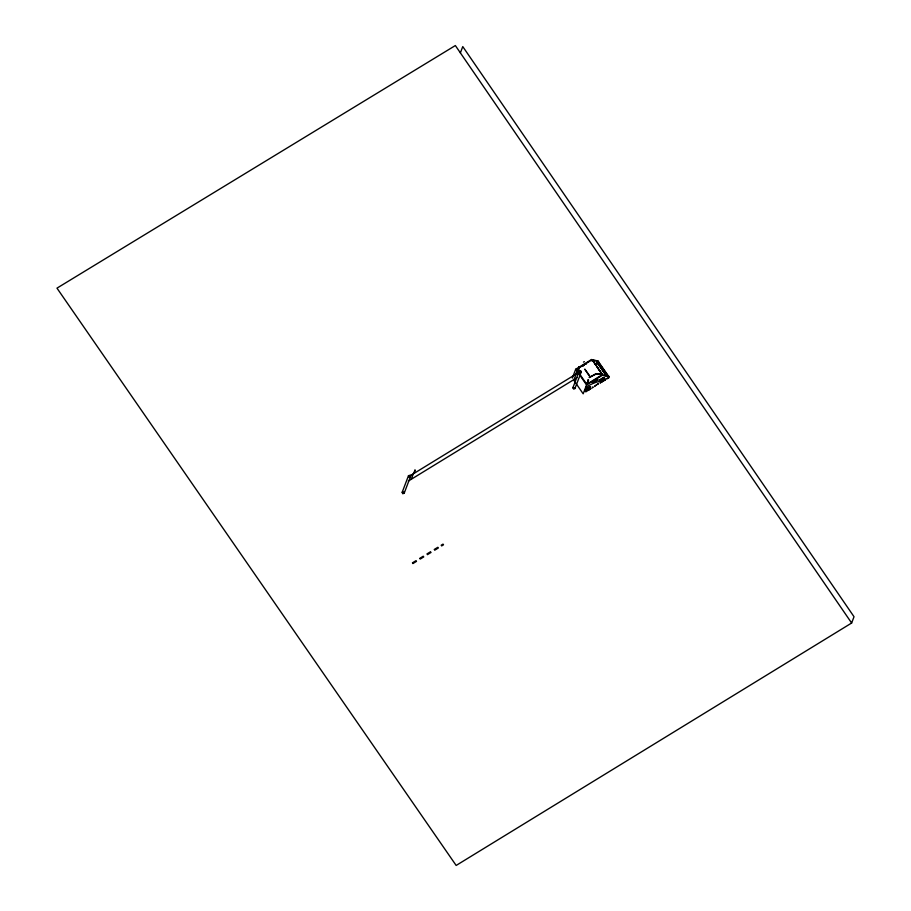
<?xml version="1.0" encoding="UTF-8"?>
<svg xmlns="http://www.w3.org/2000/svg" width="911" height="911" viewBox="0 0 911 911"><rect width="100%" height="100%" fill="white"/><g stroke="black" fill="none" stroke-linecap="round" stroke-linejoin="round"><path stroke-width="1.37" d="M576.105 374.148C578.485 374.911 579.84 367.759 581.32 371.779L574.909 388.644L573.691 389.111L572.882 387.813L579.191 371.21M575.012 388.393L574.887 387.596M587.504 382.552L588.335 380.103L587.47 382.518M598.151 363.842L598.151 363.603M402.184 492.293L402.696 493.716L404.165 493.284L410.565 476.419L409.961 475.257L408.492 475.69L402.184 492.293L403.095 491.735M408.492 475.69L409.005 477.113L410.474 476.681M404.165 493.284L404.085 492.236M460.374 52.861L462.765 46.575L854.028 616.736L851.637 623.022L456.16 865.45L56.972 288.149L455.352 45.55L851.637 623.022M411.225 479.311L413.241 473.982L410.394 475.622L413.674 473.606L415.097 469.871L414.141 473.333L575.706 374.284L577.642 370.117L574.089 379.466M572.324 378.122L575.706 369.228L591.512 359.538L598.322 361.063L598.072 362.942L595.475 364.537M578.269 369.661L579.225 367.247M578.36 369.604L579.305 366.996M579.294 372.189L576.162 374M608.628 378.224L608.89 376.345L602.08 374.82L586.764 384.305L576.492 369.467L591.808 359.97L598.618 361.496L598.072 362.942M591.763 360.107L592.435 361.086L591.512 359.538M595.817 365.243L593.038 360.619L601.75 373.829L597.297 367.384M609.186 376.767L602.376 375.241L586.559 384.932L583.188 393.825L573.623 379.978M590.362 389.043L590.966 388.143L590.601 388.895M592.685 387.619L593.038 386.89L592.412 387.813M594.997 385.729L595.84 385.41M596.454 384.863L594.496 386.537M601.397 373.829C604.073 376.71 600.212 374.262 601.943 373.499M601.545 381.709L601.032 382.472M605.166 379.91L605.69 379.113M605.371 379.773L605.678 379.135M606.977 378.794L607.5 378.008L607.182 378.669M608.332 377.792L608.89 376.345M572.882 387.813L573.372 387.186M581.32 371.779L580.558 372.519L579.316 372.007M601.34 382.256L602.626 381.367L601.431 381.994M589.166 375.799L584.76 369.103L589.656 375.765M586.354 391.525L587.504 390.272L585.34 391.593L585.955 391.764M605.838 375.298L596.523 361.61L606.031 375.241M608.309 375.924L598.8 362.225M590.26 386.811A3.94 0.763 -34.7 0 0 589.656 386.845A3.12 0.604 -34.7 0 1 590.26 386.754L590.385 386.663M597.536 379.227L597.411 379.363A3.94 0.763 -34.7 0 0 596.807 379.409A3.245 0.638 -34.7 0 1 597.536 379.227A3.086 0.604 -34.7 0 1 595.111 381.128L594.553 381.72A3.257 0.638 -34.7 0 0 597.707 379.488A3.12 0.604 -34.7 0 0 597.718 379.352M603.583 380.73L604.38 380.24M597.639 384.374C600.736 382.13 595.202 385.319 597.4 384.522M589.349 389.692C591.114 387.767 584.691 392.402 589.178 389.806M602.968 381.288L604.881 380.115M602.125 381.572L602.888 380.935L601.271 381.834M592.936 382.062L593.186 381.903A3.94 0.763 -34.7 0 0 592.435 382.722M599.632 380.297L599.882 380.126A3.94 0.763 -34.7 0 0 599.131 380.957A3.12 0.604 -34.7 0 1 599.62 380.297M585.784 389.498L586.035 389.339A2.984 0.581 -34.7 0 1 588.085 388.416L589.166 387.733A3.257 0.638 -34.7 0 0 586.935 388.507M608.149 375.981L598.573 362.384M592.435 361.086L593.038 360.619M408.31 481.088L576.993 377.689M601.351 373.965L595.384 374L589.36 377.61M412.398 562.861L416.031 560.641M419.664 558.409L423.296 556.188M426.929 553.945L430.573 551.724M434.205 549.492L437.838 547.272M441.129 545.245L443.042 544.083M412.888 563.579L416.521 561.358M420.153 559.115L423.797 556.894M427.43 554.662L431.062 552.442M434.695 550.21L438.339 547.989M441.619 545.962L443.532 544.801M583.473 362.1L584.361 361.644M587.333 382.301L587.139 382.779M601.659 374.045L595.714 374.284L589.28 377.336M601.101 380.377A3.963 0.774 -34.7 0 0 603.651 378.634L604.244 377.985A3.849 0.752 -34.7 0 1 601.158 380.115L601.419 380.297A3.12 0.604 -34.7 0 0 602.649 379.477M592.89 360.813L601.841 373.772M575.706 369.228L586.559 384.932M585.648 387.346A22.616 4.407 -34.7 0 1 600.406 383.269M592.594 382.631A3.12 0.604 -34.7 0 1 594.097 381.094A3.257 0.638 -34.7 0 1 596.318 380.297L595.236 380.98A2.984 0.581 -34.7 0 0 593.232 381.811M604.414 377.575A3.12 0.604 -34.7 0 1 604.403 377.712A3.257 0.638 -34.7 0 1 601.214 380.001L601.807 379.352A3.086 0.604 -34.7 0 0 604.312 377.484L604.107 377.598A3.94 0.763 -34.7 0 0 603.503 377.632M603.401 377.712A3.12 0.604 -34.7 0 1 604.107 377.541M585.283 390.17A3.94 0.763 -34.7 0 1 586.035 389.339M590.567 386.788A3.12 0.604 -34.7 0 1 590.556 386.924A3.257 0.638 -34.7 0 1 587.367 389.213L587.971 388.564A3.086 0.604 -34.7 0 0 590.465 386.697M588.802 388.69A3.12 0.604 -34.7 0 1 587.572 389.521L587.458 389.521A3.12 0.604 -34.7 0 1 586.411 390.136A3.257 0.638 -34.7 0 1 587.242 388.701L587.766 388.621A2.984 0.581 -34.7 0 0 587.39 389.612A3.94 0.763 -34.7 0 0 588.859 388.644M585.443 390.067A3.12 0.604 -34.7 0 1 586.946 388.541M583.313 365.755A3.257 0.638 -34.7 0 1 583.541 365.562A2.984 0.581 -34.7 0 0 583.04 365.721M586.24 363.591A3.245 0.638 -34.7 0 0 585.944 363.705A3.94 0.763 -34.7 0 1 586.206 363.637M585.568 363.945A3.963 0.774 -34.7 0 1 586.263 363.796M583.974 364.867A3.849 0.752 -34.7 0 1 584.441 364.639M582.767 365.744A3.12 0.604 -34.7 0 1 583.234 365.368A3.257 0.638 -34.7 0 1 583.518 365.197M584.053 364.901A3.257 0.638 -34.7 0 1 584.304 364.787M587.299 389.361L587.367 389.521A3.963 0.774 -34.7 0 0 589.804 387.847L590.43 387.152A3.849 0.752 -34.7 0 1 587.31 389.327L587.31 389.327M594.439 381.925L594.724 382.073A3.12 0.604 -34.7 0 0 595.953 381.253A3.94 0.763 -34.7 0 1 594.61 382.085A3.963 0.774 -34.7 0 0 596.956 380.411L597.582 379.716A3.849 0.752 -34.7 0 1 594.462 381.891L594.462 381.891M577.825 369.456L578.633 369.445L577.825 369.456M578.724 367.065L579.544 367.053L578.724 367.065M587.834 380.229L588.643 380.229L587.88 380.138M597.252 379.523L596.568 380.103A3.849 0.752 -34.7 0 0 594.576 380.707L595.783 379.933A3.963 0.774 -34.7 0 1 597.252 379.523M590.1 386.959L589.417 387.539A3.849 0.752 -34.7 0 0 587.424 388.143L588.631 387.369A3.963 0.774 -34.7 0 1 590.1 386.959M603.947 377.746L603.264 378.327A3.849 0.752 -34.7 0 0 601.271 378.942L602.467 378.156A3.963 0.774 -34.7 0 1 603.947 377.746M603.002 378.52L601.932 379.204A2.984 0.581 -34.7 0 0 599.928 380.035A3.12 0.604 -34.7 0 1 600.793 379.329A3.257 0.638 -34.7 0 1 603.002 378.52M593.665 381.618L593.425 381.755A3.963 0.774 -34.7 0 0 592.56 382.962L593.186 382.848A3.849 0.752 -34.7 0 1 594.188 381.345L593.665 381.618M600.36 379.841L600.121 379.978A3.963 0.774 -34.7 0 0 599.256 381.197L599.882 381.083A3.849 0.752 -34.7 0 1 600.884 379.58L600.36 379.841M586.513 389.054L586.274 389.191A3.963 0.774 -34.7 0 0 585.409 390.409L586.035 390.284A3.849 0.752 -34.7 0 1 587.037 388.781L586.513 389.054M594.484 381.231L594.393 381.265A3.257 0.638 -34.7 0 0 593.562 382.7A3.12 0.604 -34.7 0 0 594.541 382.176A2.984 0.581 -34.7 0 1 594.917 381.185L594.484 381.231M601.18 379.454L601.089 379.488A3.257 0.638 -34.7 0 0 600.258 380.935A3.12 0.604 -34.7 0 0 601.237 380.399A2.984 0.581 -34.7 0 1 601.613 379.409L601.18 379.454"/></g></svg>
